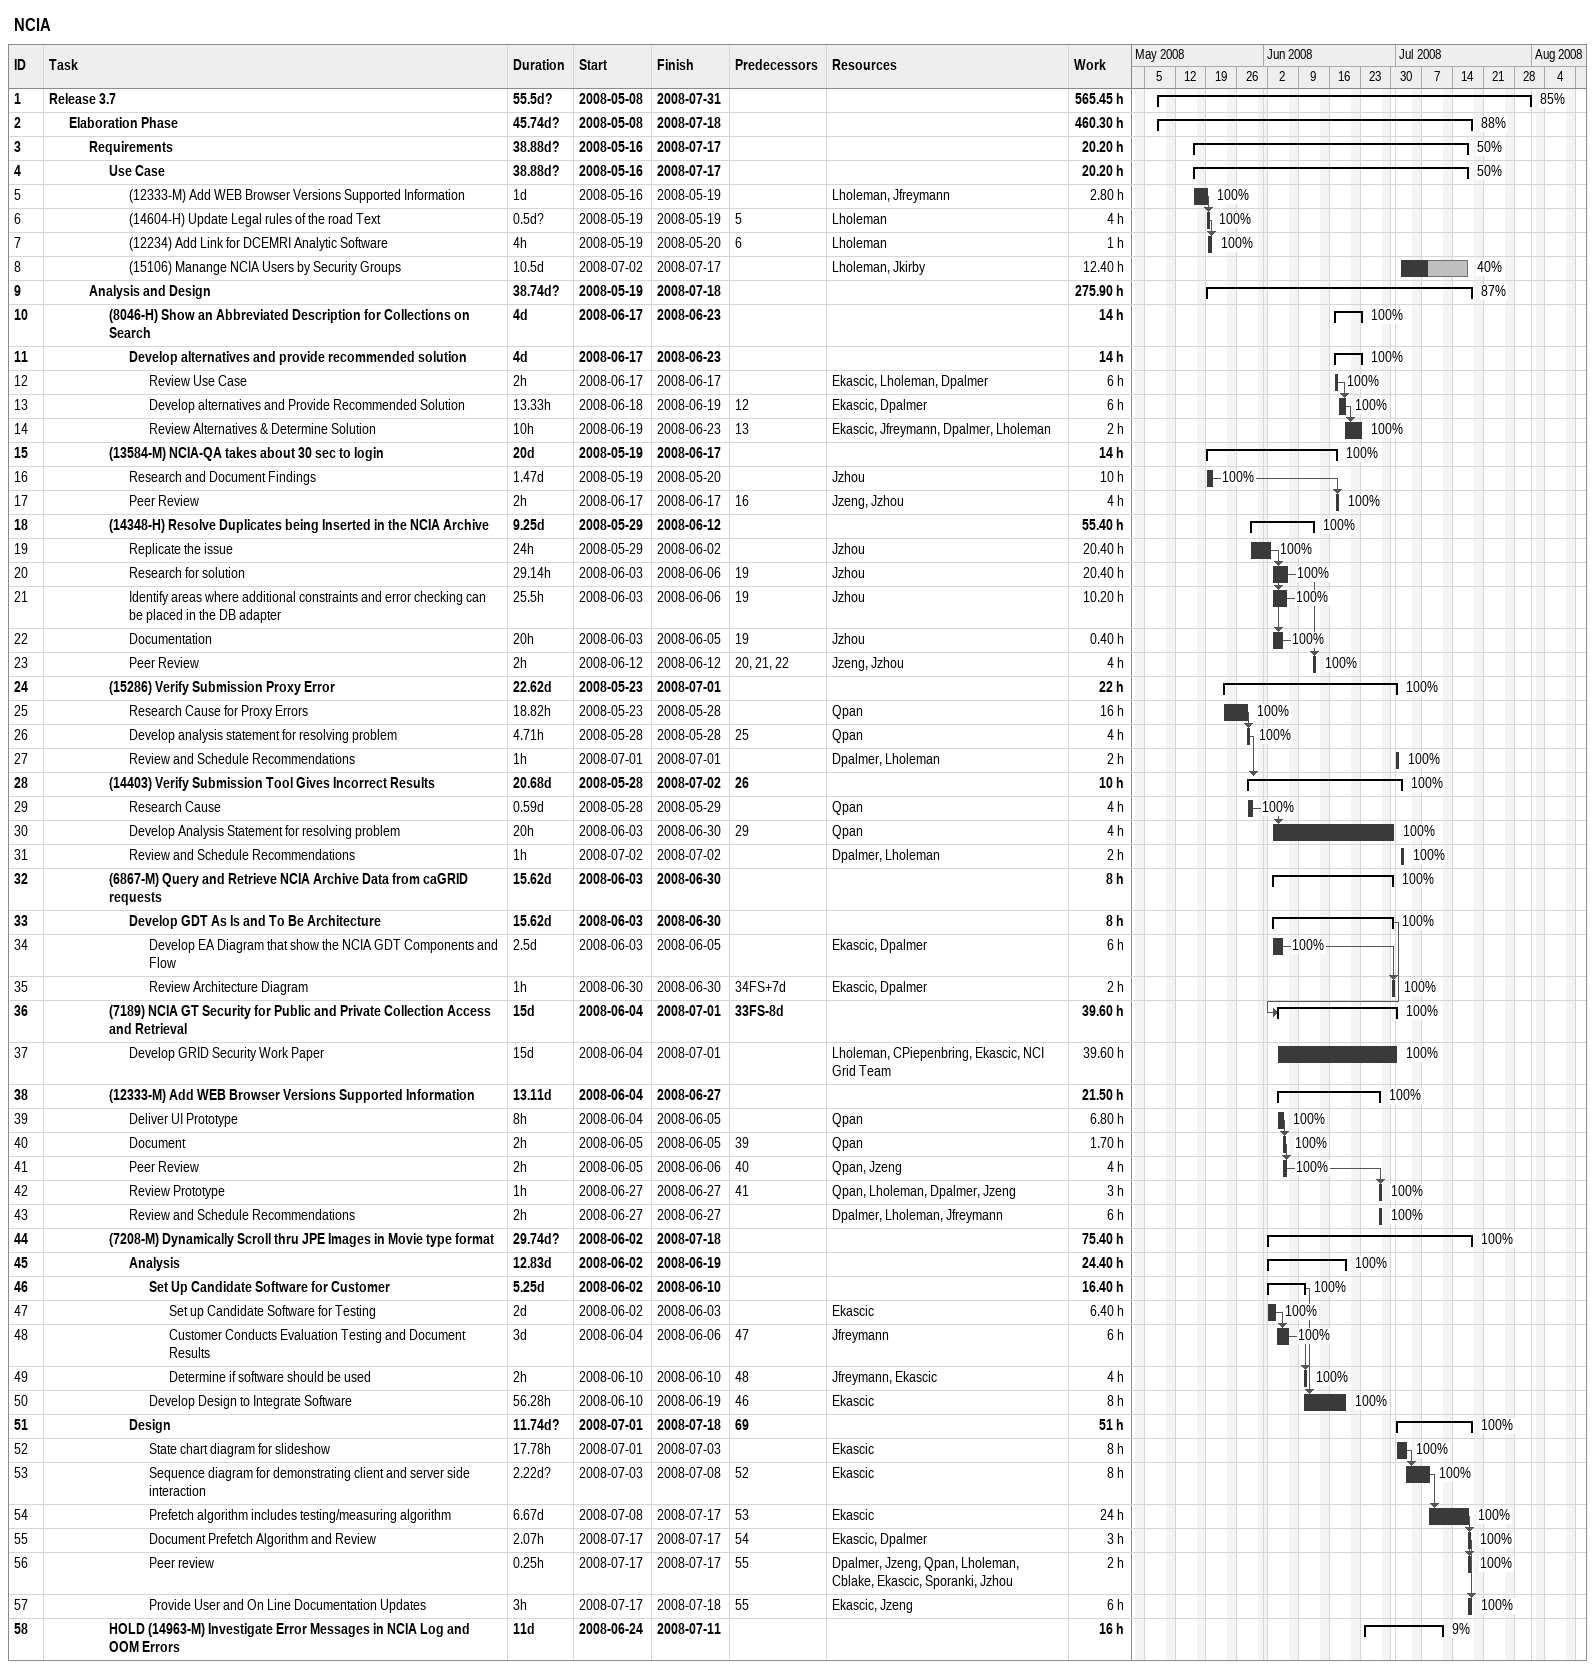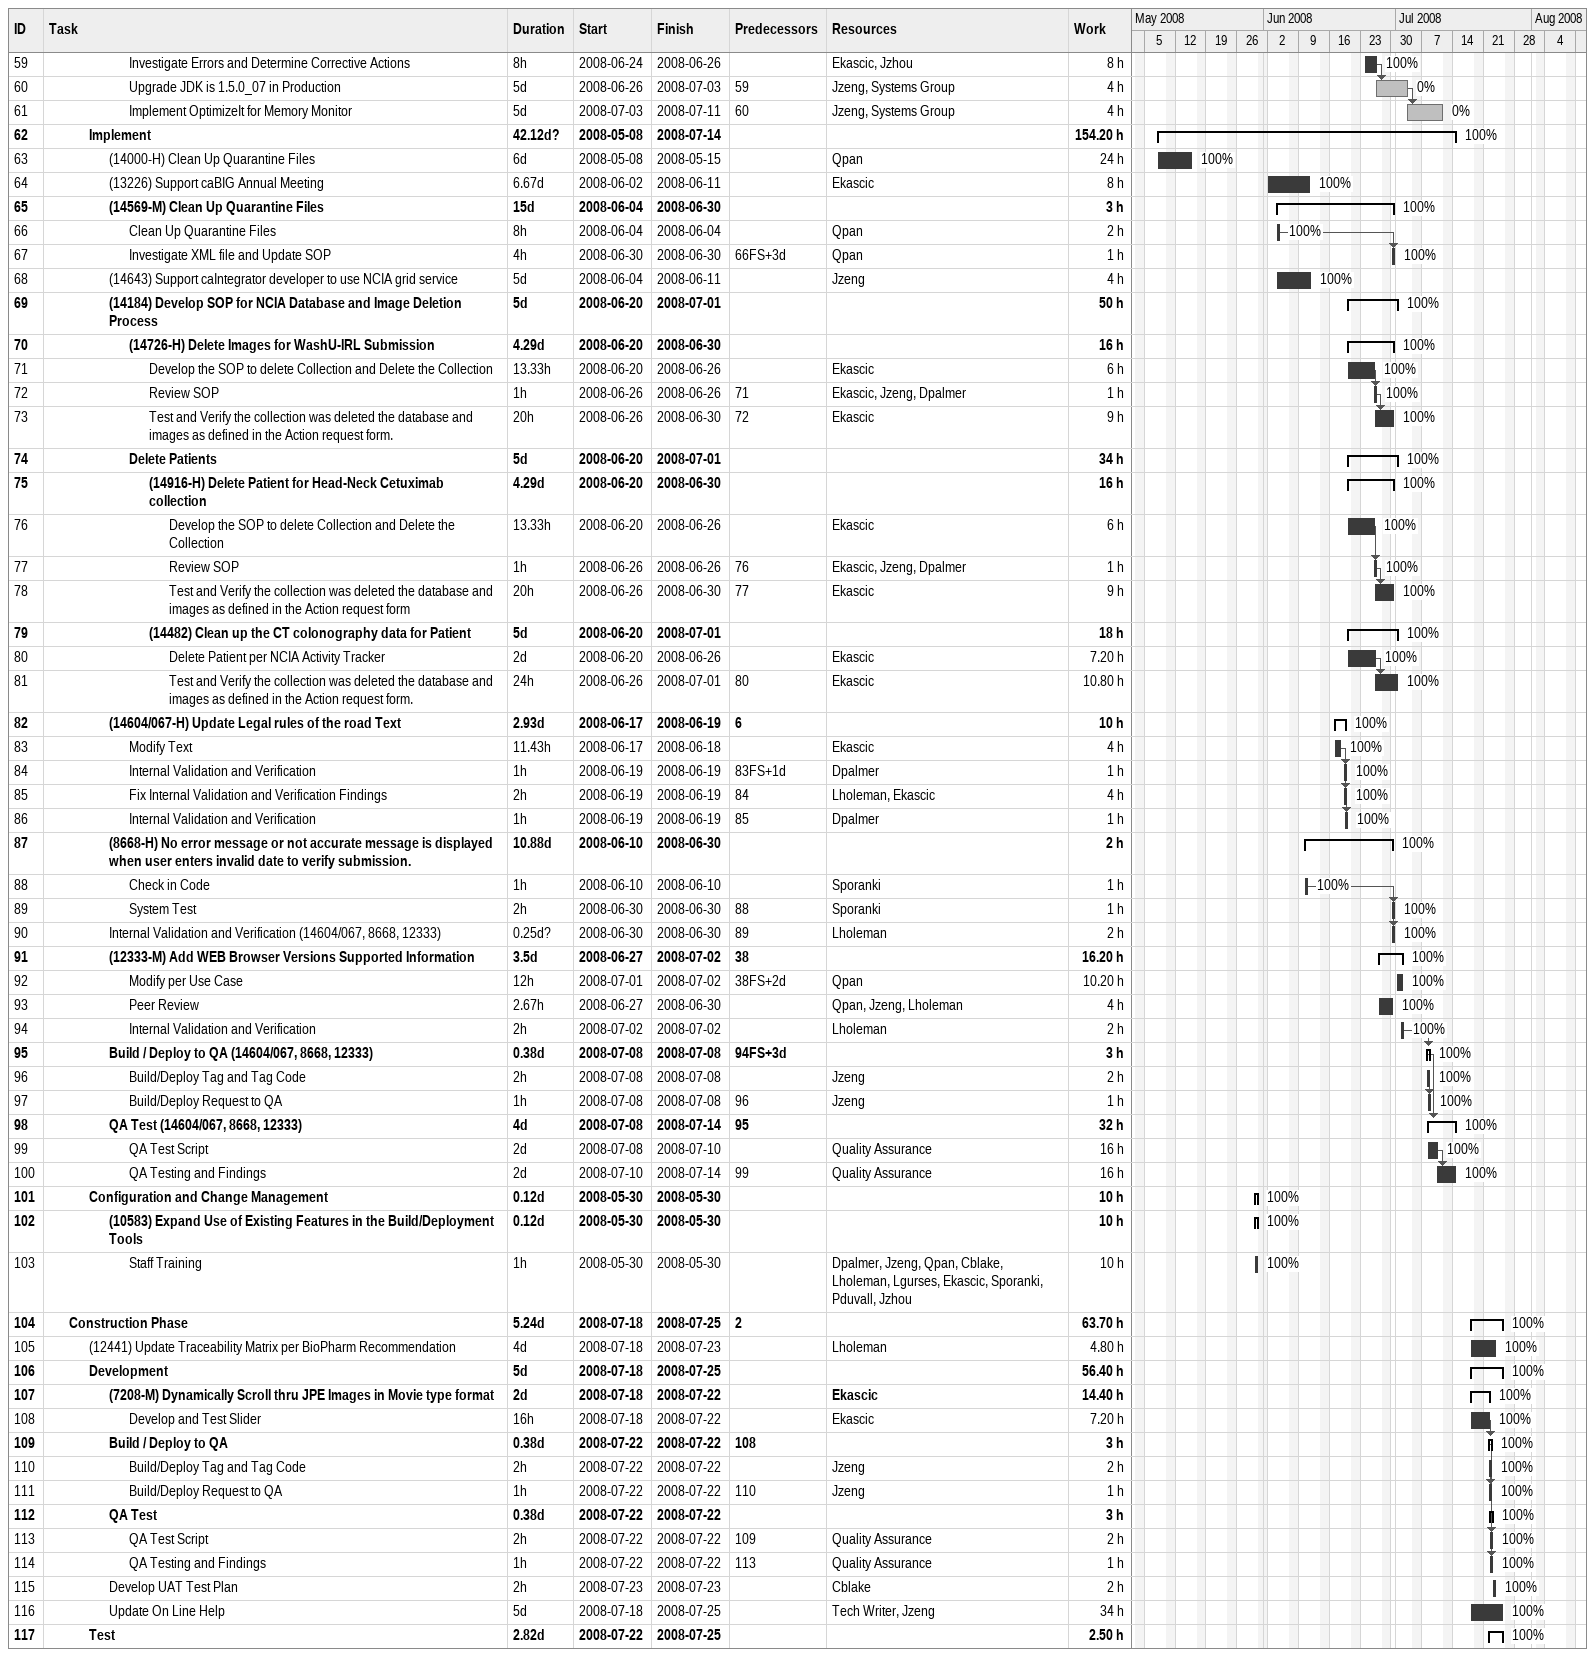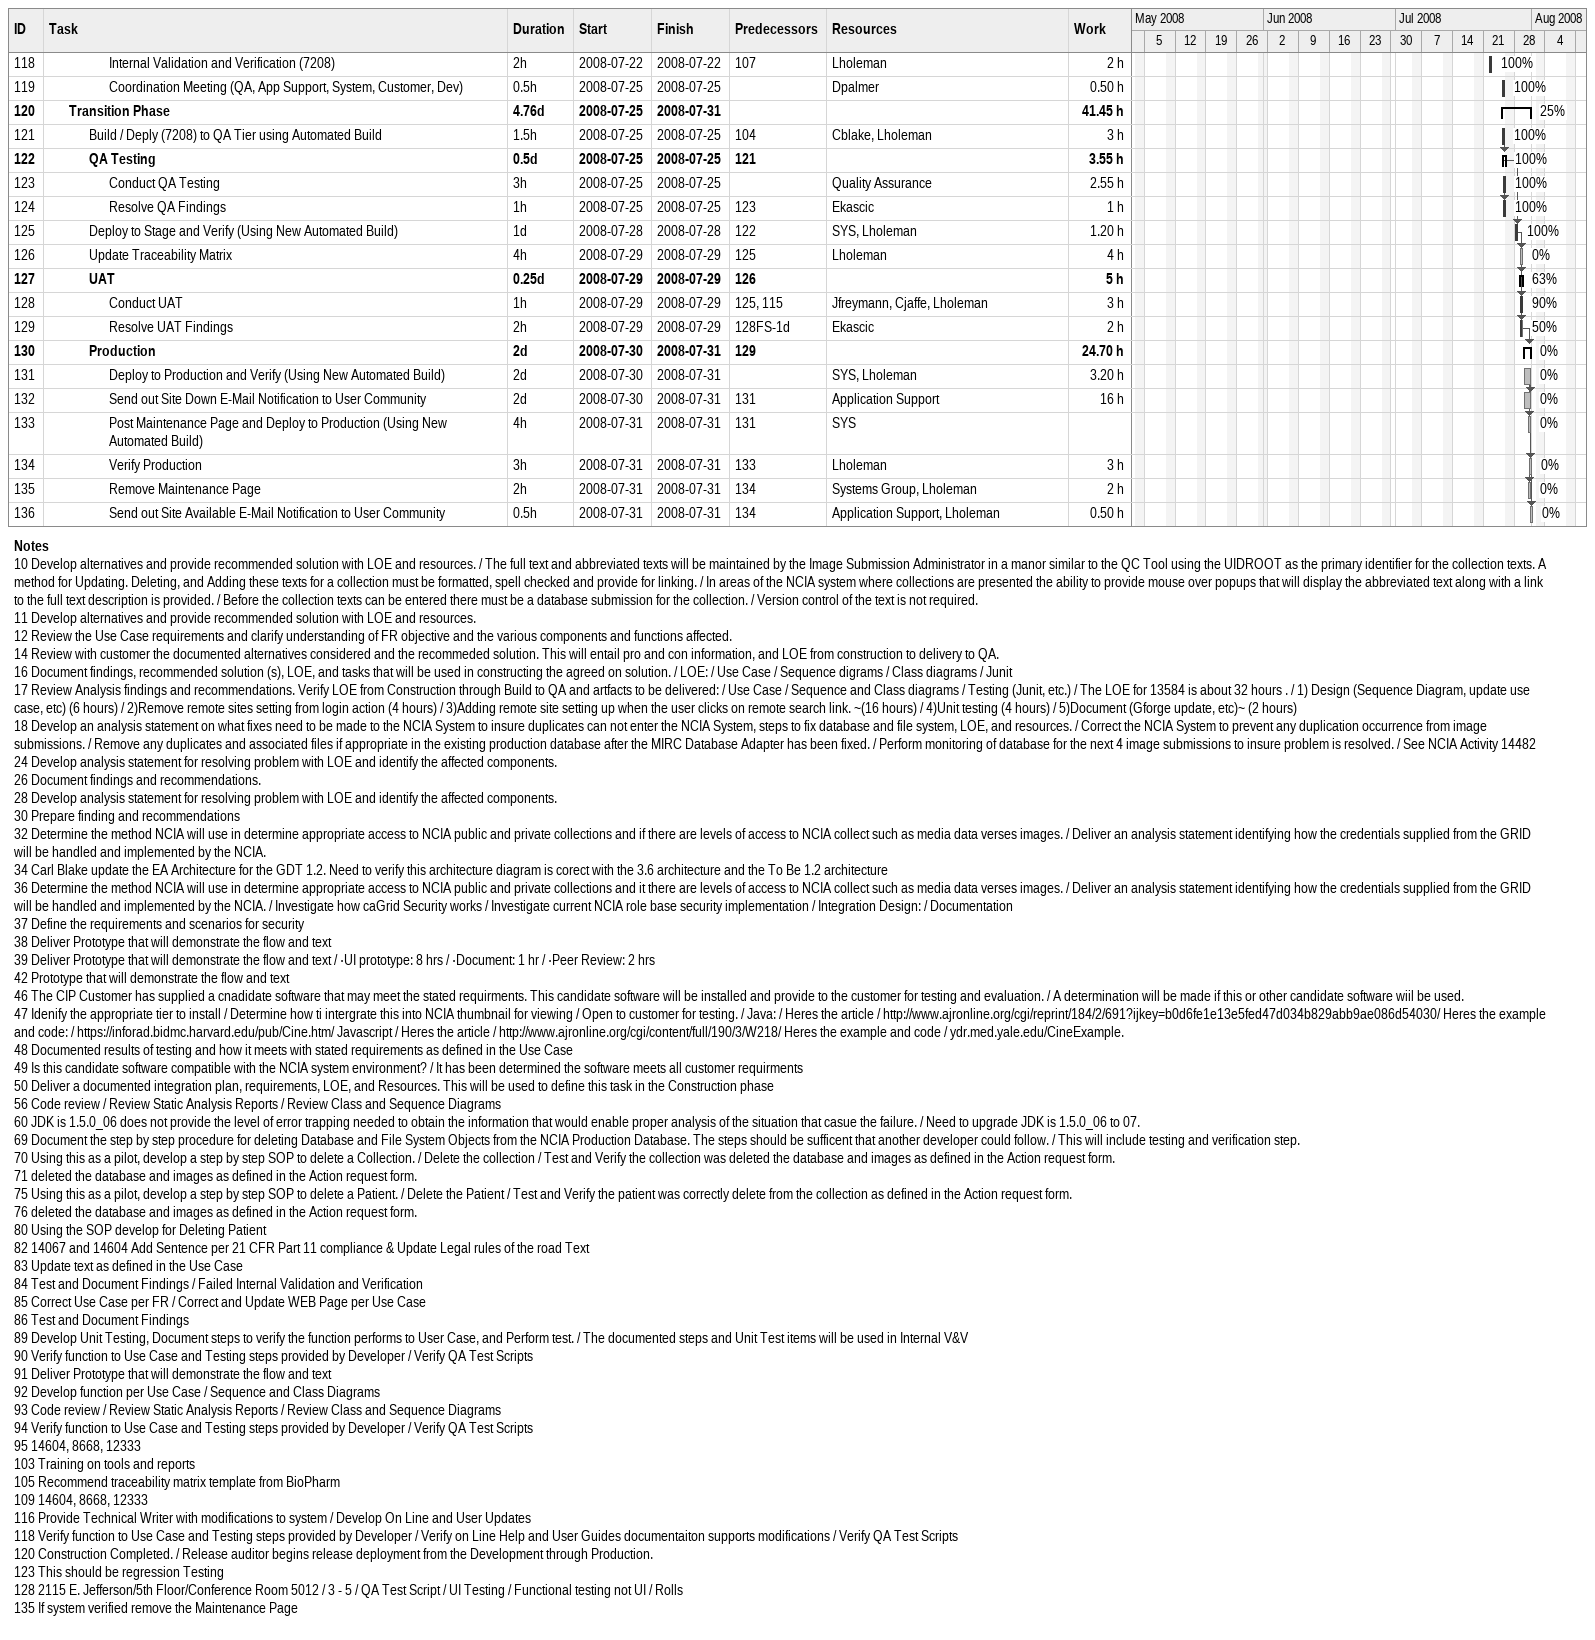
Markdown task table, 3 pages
NCIA

| ID | Level | Task | Duration | Start | Finish | Predecessors | Resources | % complete | Work (h) |
|---|---|---|---|---|---|---|---|---|---|
| 1 | 1 | **Release 3.7** | 55.5d? | 2008-05-08 | 2008-07-31 |  |  | 85 | 565.45 |
| 2 | 2 | **Elaboration Phase** | 45.74d? | 2008-05-08 | 2008-07-18 |  |  | 88 | 460.30 |
| 3 | 3 | **Requirements** | 38.88d? | 2008-05-16 | 2008-07-17 |  |  | 50 | 20.20 |
| 4 | 4 | **Use Case** | 38.88d? | 2008-05-16 | 2008-07-17 |  |  | 50 | 20.20 |
| 5 | 5 | (12333-M) Add WEB Browser Versions Supported Information | 1d | 2008-05-16 | 2008-05-19 |  | Lholeman, Jfreymann | 100 | 2.80 |
| 6 | 5 | (14604-H) Update Legal rules of the road Text | 0.5d? | 2008-05-19 | 2008-05-19 | 5 | Lholeman | 100 | 4 |
| 7 | 5 | (12234) Add Link for DCEMRI Analytic Software | 4h | 2008-05-19 | 2008-05-20 | 6 | Lholeman | 100 | 1 |
| 8 | 5 | (15106) Manange NCIA Users by Security Groups | 10.5d | 2008-07-02 | 2008-07-17 |  | Lholeman, Jkirby | 40 | 12.40 |
| 9 | 3 | **Analysis and Design** | 38.74d? | 2008-05-19 | 2008-07-18 |  |  | 87 | 275.90 |
| 10 | 4 | **(8046-H) Show an Abbreviated Description for Collections on Search** | 4d | 2008-06-17 | 2008-06-23 |  |  | 100 | 14 |
| 11 | 5 | **Develop alternatives and provide recommended solution** | 4d | 2008-06-17 | 2008-06-23 |  |  | 100 | 14 |
| 12 | 6 | Review Use Case | 2h | 2008-06-17 | 2008-06-17 |  | Ekascic, Lholeman, Dpalmer | 100 | 6 |
| 13 | 6 | Develop alternatives and Provide Recommended Solution | 13.33h | 2008-06-18 | 2008-06-19 | 12 | Ekascic, Dpalmer | 100 | 6 |
| 14 | 6 | Review Alternatives & Determine Solution | 10h | 2008-06-19 | 2008-06-23 | 13 | Ekascic, Jfreymann, Dpalmer, Lholeman | 100 | 2 |
| 15 | 4 | **(13584-M) NCIA-QA takes about 30 sec to login** | 20d | 2008-05-19 | 2008-06-17 |  |  | 100 | 14 |
| 16 | 5 | Research and Document Findings | 1.47d | 2008-05-19 | 2008-05-20 |  | Jzhou | 100 | 10 |
| 17 | 5 | Peer Review | 2h | 2008-06-17 | 2008-06-17 | 16 | Jzeng, Jzhou | 100 | 4 |
| 18 | 4 | **(14348-H) Resolve Duplicates being Inserted in the NCIA Archive** | 9.25d | 2008-05-29 | 2008-06-12 |  |  | 100 | 55.40 |
| 19 | 5 | Replicate the issue | 24h | 2008-05-29 | 2008-06-02 |  | Jzhou | 100 | 20.40 |
| 20 | 5 | Research for solution | 29.14h | 2008-06-03 | 2008-06-06 | 19 | Jzhou | 100 | 20.40 |
| 21 | 5 | Identify areas where additional constraints and error checking can be placed in the DB adapter | 25.5h | 2008-06-03 | 2008-06-06 | 19 | Jzhou | 100 | 10.20 |
| 22 | 5 | Documentation | 20h | 2008-06-03 | 2008-06-05 | 19 | Jzhou | 100 | 0.40 |
| 23 | 5 | Peer Review | 2h | 2008-06-12 | 2008-06-12 | 20, 21, 22 | Jzeng, Jzhou | 100 | 4 |
| 24 | 4 | **(15286) Verify Submission Proxy Error** | 22.62d | 2008-05-23 | 2008-07-01 |  |  | 100 | 22 |
| 25 | 5 | Research Cause for Proxy Errors | 18.82h | 2008-05-23 | 2008-05-28 |  | Qpan | 100 | 16 |
| 26 | 5 | Develop analysis statement for resolving problem | 4.71h | 2008-05-28 | 2008-05-28 | 25 | Qpan | 100 | 4 |
| 27 | 5 | Review and Schedule Recommendations | 1h | 2008-07-01 | 2008-07-01 |  | Dpalmer, Lholeman | 100 | 2 |
| 28 | 4 | **(14403) Verify Submission Tool Gives Incorrect Results** | 20.68d | 2008-05-28 | 2008-07-02 | 26 |  | 100 | 10 |
| 29 | 5 | Research Cause | 0.59d | 2008-05-28 | 2008-05-29 |  | Qpan | 100 | 4 |
| 30 | 5 | Develop Analysis Statement for resolving problem | 20h | 2008-06-03 | 2008-06-30 | 29 | Qpan | 100 | 4 |
| 31 | 5 | Review and Schedule Recommendations | 1h | 2008-07-02 | 2008-07-02 |  | Dpalmer, Lholeman | 100 | 2 |
| 32 | 4 | **(6867-M) Query and Retrieve NCIA Archive Data from caGRID requests** | 15.62d | 2008-06-03 | 2008-06-30 |  |  | 100 | 8 |
| 33 | 5 | **Develop GDT As Is and To Be Architecture** | 15.62d | 2008-06-03 | 2008-06-30 |  |  | 100 | 8 |
| 34 | 6 | Develop EA Diagram that show the NCIA GDT Components and Flow | 2.5d | 2008-06-03 | 2008-06-05 |  | Ekascic, Dpalmer | 100 | 6 |
| 35 | 6 | Review Architecture Diagram | 1h | 2008-06-30 | 2008-06-30 | 34FS+7d | Ekascic, Dpalmer | 100 | 2 |
| 36 | 4 | **(7189) NCIA GT Security for Public and Private Collection Access and Retrieval** | 15d | 2008-06-04 | 2008-07-01 | 33FS-8d |  | 100 | 39.60 |
| 37 | 5 | Develop GRID Security Work Paper | 15d | 2008-06-04 | 2008-07-01 |  | Lholeman, CPiepenbring, Ekascic, NCI Grid Team | 100 | 39.60 |
| 38 | 4 | **(12333-M) Add WEB Browser Versions Supported Information** | 13.11d | 2008-06-04 | 2008-06-27 |  |  | 100 | 21.50 |
| 39 | 5 | Deliver UI Prototype | 8h | 2008-06-04 | 2008-06-05 |  | Qpan | 100 | 6.80 |
| 40 | 5 | Document | 2h | 2008-06-05 | 2008-06-05 | 39 | Qpan | 100 | 1.70 |
| 41 | 5 | Peer Review | 2h | 2008-06-05 | 2008-06-06 | 40 | Qpan, Jzeng | 100 | 4 |
| 42 | 5 | Review Prototype | 1h | 2008-06-27 | 2008-06-27 | 41 | Qpan, Lholeman, Dpalmer, Jzeng | 100 | 3 |
| 43 | 5 | Review and Schedule Recommendations | 2h | 2008-06-27 | 2008-06-27 |  | Dpalmer, Lholeman, Jfreymann | 100 | 6 |
| 44 | 4 | **(7208-M) Dynamically Scroll thru JPE Images in Movie type format** | 29.74d? | 2008-06-02 | 2008-07-18 |  |  | 100 | 75.40 |
| 45 | 5 | **Analysis** | 12.83d | 2008-06-02 | 2008-06-19 |  |  | 100 | 24.40 |
| 46 | 6 | **Set Up Candidate Software for Customer** | 5.25d | 2008-06-02 | 2008-06-10 |  |  | 100 | 16.40 |
| 47 | 7 | Set up Candidate Software for Testing | 2d | 2008-06-02 | 2008-06-03 |  | Ekascic | 100 | 6.40 |
| 48 | 7 | Customer Conducts Evaluation Testing and Document Results | 3d | 2008-06-04 | 2008-06-06 | 47 | Jfreymann | 100 | 6 |
| 49 | 7 | Determine if software should be used | 2h | 2008-06-10 | 2008-06-10 | 48 | Jfreymann, Ekascic | 100 | 4 |
| 50 | 6 | Develop Design to Integrate Software | 56.28h | 2008-06-10 | 2008-06-19 | 46 | Ekascic | 100 | 8 |
| 51 | 5 | **Design** | 11.74d? | 2008-07-01 | 2008-07-18 | 69 |  | 100 | 51 |
| 52 | 6 | State chart diagram for slideshow | 17.78h | 2008-07-01 | 2008-07-03 |  | Ekascic | 100 | 8 |
| 53 | 6 | Sequence diagram for demonstrating client and server side interaction | 2.22d? | 2008-07-03 | 2008-07-08 | 52 | Ekascic | 100 | 8 |
| 54 | 6 | Prefetch algorithm includes testing/measuring algorithm | 6.67d | 2008-07-08 | 2008-07-17 | 53 | Ekascic | 100 | 24 |
| 55 | 6 | Document Prefetch Algorithm and Review | 2.07h | 2008-07-17 | 2008-07-17 | 54 | Ekascic, Dpalmer | 100 | 3 |
| 56 | 6 | Peer review | 0.25h | 2008-07-17 | 2008-07-17 | 55 | Dpalmer, Jzeng, Qpan, Lholeman, Cblake, Ekascic, Sporanki, Jzhou | 100 | 2 |
| 57 | 6 | Provide User and On Line Documentation Updates | 3h | 2008-07-17 | 2008-07-18 | 55 | Ekascic, Jzeng | 100 | 6 |
| 58 | 4 | **HOLD (14963-M) Investigate Error Messages in NCIA Log and OOM Errors** | 11d | 2008-06-24 | 2008-07-11 |  |  | 9 | 16 |
| 59 | 5 | Investigate Errors and Determine Corrective Actions | 8h | 2008-06-24 | 2008-06-26 |  | Ekascic, Jzhou | 100 | 8 |
| 60 | 5 | Upgrade JDK is 1.5.0_07 in Production | 5d | 2008-06-26 | 2008-07-03 | 59 | Jzeng, Systems Group | 0 | 4 |
| 61 | 5 | Implement OptimizeIt for Memory Monitor | 5d | 2008-07-03 | 2008-07-11 | 60 | Jzeng, Systems Group | 0 | 4 |
| 62 | 3 | **Implement** | 42.12d? | 2008-05-08 | 2008-07-14 |  |  | 100 | 154.20 |
| 63 | 4 | (14000-H) Clean Up Quarantine Files | 6d | 2008-05-08 | 2008-05-15 |  | Qpan | 100 | 24 |
| 64 | 4 | (13226) Support caBIG Annual Meeting | 6.67d | 2008-06-02 | 2008-06-11 |  | Ekascic | 100 | 8 |
| 65 | 4 | **(14569-M) Clean Up Quarantine Files** | 15d | 2008-06-04 | 2008-06-30 |  |  | 100 | 3 |
| 66 | 5 | Clean Up Quarantine Files | 8h | 2008-06-04 | 2008-06-04 |  | Qpan | 100 | 2 |
| 67 | 5 | Investigate XML file and Update SOP | 4h | 2008-06-30 | 2008-06-30 | 66FS+3d | Qpan | 100 | 1 |
| 68 | 4 | (14643) Support caIntegrator developer to use NCIA grid service | 5d | 2008-06-04 | 2008-06-11 |  | Jzeng | 100 | 4 |
| 69 | 4 | **(14184) Develop SOP for NCIA Database and Image Deletion Process** | 5d | 2008-06-20 | 2008-07-01 |  |  | 100 | 50 |
| 70 | 5 | **(14726-H) Delete Images for WashU-IRL Submission** | 4.29d | 2008-06-20 | 2008-06-30 |  |  | 100 | 16 |
| 71 | 6 | Develop the SOP to delete Collection and Delete the Collection | 13.33h | 2008-06-20 | 2008-06-26 |  | Ekascic | 100 | 6 |
| 72 | 6 | Review SOP | 1h | 2008-06-26 | 2008-06-26 | 71 | Ekascic, Jzeng, Dpalmer | 100 | 1 |
| 73 | 6 | Test and Verify the collection was deleted the database and images as defined in the Action request form. | 20h | 2008-06-26 | 2008-06-30 | 72 | Ekascic | 100 | 9 |
| 74 | 5 | **Delete Patients** | 5d | 2008-06-20 | 2008-07-01 |  |  | 100 | 34 |
| 75 | 6 | **(14916-H) Delete Patient for Head-Neck Cetuximab collection** | 4.29d | 2008-06-20 | 2008-06-30 |  |  | 100 | 16 |
| 76 | 7 | Develop the SOP to delete Collection and Delete the Collection | 13.33h | 2008-06-20 | 2008-06-26 |  | Ekascic | 100 | 6 |
| 77 | 7 | Review SOP | 1h | 2008-06-26 | 2008-06-26 | 76 | Ekascic, Jzeng, Dpalmer | 100 | 1 |
| 78 | 7 | Test and Verify the collection was deleted the database and images as defined in the Action request form | 20h | 2008-06-26 | 2008-06-30 | 77 | Ekascic | 100 | 9 |
| 79 | 6 | **(14482) Clean up the CT colonography data for Patient** | 5d | 2008-06-20 | 2008-07-01 |  |  | 100 | 18 |
| 80 | 7 | Delete Patient per NCIA Activity Tracker | 2d | 2008-06-20 | 2008-06-26 |  | Ekascic | 100 | 7.20 |
| 81 | 7 | Test and Verify the collection was deleted the database and images as defined in the Action request form. | 24h | 2008-06-26 | 2008-07-01 | 80 | Ekascic | 100 | 10.80 |
| 82 | 4 | **(14604/067-H) Update Legal rules of the road Text** | 2.93d | 2008-06-17 | 2008-06-19 | 6 |  | 100 | 10 |
| 83 | 5 | Modify Text | 11.43h | 2008-06-17 | 2008-06-18 |  | Ekascic | 100 | 4 |
| 84 | 5 | Internal Validation and Verification | 1h | 2008-06-19 | 2008-06-19 | 83FS+1d | Dpalmer | 100 | 1 |
| 85 | 5 | Fix Internal Validation and Verification Findings | 2h | 2008-06-19 | 2008-06-19 | 84 | Lholeman, Ekascic | 100 | 4 |
| 86 | 5 | Internal Validation and Verification | 1h | 2008-06-19 | 2008-06-19 | 85 | Dpalmer | 100 | 1 |
| 87 | 4 | **(8668-H) No error message or not accurate message is displayed when user enters invalid date to verify submission.** | 10.88d | 2008-06-10 | 2008-06-30 |  |  | 100 | 2 |
| 88 | 5 | Check in Code | 1h | 2008-06-10 | 2008-06-10 |  | Sporanki | 100 | 1 |
| 89 | 5 | System Test | 2h | 2008-06-30 | 2008-06-30 | 88 | Sporanki | 100 | 1 |
| 90 | 4 | Internal Validation and Verification (14604/067, 8668, 12333) | 0.25d? | 2008-06-30 | 2008-06-30 | 89 | Lholeman | 100 | 2 |
| 91 | 4 | **(12333-M) Add WEB Browser Versions Supported Information** | 3.5d | 2008-06-27 | 2008-07-02 | 38 |  | 100 | 16.20 |
| 92 | 5 | Modify per Use Case | 12h | 2008-07-01 | 2008-07-02 | 38FS+2d | Qpan | 100 | 10.20 |
| 93 | 5 | Peer Review | 2.67h | 2008-06-27 | 2008-06-30 |  | Qpan, Jzeng, Lholeman | 100 | 4 |
| 94 | 5 | Internal Validation and Verification | 2h | 2008-07-02 | 2008-07-02 |  | Lholeman | 100 | 2 |
| 95 | 4 | **Build / Deploy to QA (14604/067, 8668, 12333)** | 0.38d | 2008-07-08 | 2008-07-08 | 94FS+3d |  | 100 | 3 |
| 96 | 5 | Build/Deploy Tag and Tag Code | 2h | 2008-07-08 | 2008-07-08 |  | Jzeng | 100 | 2 |
| 97 | 5 | Build/Deploy Request to QA | 1h | 2008-07-08 | 2008-07-08 | 96 | Jzeng | 100 | 1 |
| 98 | 4 | **QA Test (14604/067, 8668, 12333)** | 4d | 2008-07-08 | 2008-07-14 | 95 |  | 100 | 32 |
| 99 | 5 | QA Test Script | 2d | 2008-07-08 | 2008-07-10 |  | Quality Assurance | 100 | 16 |
| 100 | 5 | QA Testing and Findings | 2d | 2008-07-10 | 2008-07-14 | 99 | Quality Assurance | 100 | 16 |
| 101 | 3 | **Configuration and Change Management** | 0.12d | 2008-05-30 | 2008-05-30 |  |  | 100 | 10 |
| 102 | 4 | **(10583) Expand Use of Existing Features in the Build/Deployment Tools** | 0.12d | 2008-05-30 | 2008-05-30 |  |  | 100 | 10 |
| 103 | 5 | Staff Training | 1h | 2008-05-30 | 2008-05-30 |  | Dpalmer, Jzeng, Qpan, Cblake, Lholeman, Lgurses, Ekascic, Sporanki, Pduvall, Jzhou | 100 | 10 |
| 104 | 2 | **Construction Phase** | 5.24d | 2008-07-18 | 2008-07-25 | 2 |  | 100 | 63.70 |
| 105 | 3 | (12441) Update Traceability Matrix per BioPharm Recommendation | 4d | 2008-07-18 | 2008-07-23 |  | Lholeman | 100 | 4.80 |
| 106 | 3 | **Development** | 5d | 2008-07-18 | 2008-07-25 |  |  | 100 | 56.40 |
| 107 | 4 | **(7208-M) Dynamically Scroll thru JPE Images in Movie type format** | 2d | 2008-07-18 | 2008-07-22 |  | Ekascic | 100 | 14.40 |
| 108 | 5 | Develop and Test Slider | 16h | 2008-07-18 | 2008-07-22 |  | Ekascic | 100 | 7.20 |
| 109 | 4 | **Build / Deploy to QA** | 0.38d | 2008-07-22 | 2008-07-22 | 108 |  | 100 | 3 |
| 110 | 5 | Build/Deploy Tag and Tag Code | 2h | 2008-07-22 | 2008-07-22 |  | Jzeng | 100 | 2 |
| 111 | 5 | Build/Deploy Request to QA | 1h | 2008-07-22 | 2008-07-22 | 110 | Jzeng | 100 | 1 |
| 112 | 4 | **QA Test** | 0.38d | 2008-07-22 | 2008-07-22 |  |  | 100 | 3 |
| 113 | 5 | QA Test Script | 2h | 2008-07-22 | 2008-07-22 | 109 | Quality Assurance | 100 | 2 |
| 114 | 5 | QA Testing and Findings | 1h | 2008-07-22 | 2008-07-22 | 113 | Quality Assurance | 100 | 1 |
| 115 | 4 | Develop UAT Test Plan | 2h | 2008-07-23 | 2008-07-23 |  | Cblake | 100 | 2 |
| 116 | 4 | Update On Line Help | 5d | 2008-07-18 | 2008-07-25 |  | Tech Writer, Jzeng | 100 | 34 |
| 117 | 3 | **Test** | 2.82d | 2008-07-22 | 2008-07-25 |  |  | 100 | 2.50 |
| 118 | 4 | Internal Validation and Verification (7208) | 2h | 2008-07-22 | 2008-07-22 | 107 | Lholeman | 100 | 2 |
| 119 | 4 | Coordination Meeting (QA, App Support, System, Customer, Dev) | 0.5h | 2008-07-25 | 2008-07-25 |  | Dpalmer | 100 | 0.50 |
| 120 | 2 | **Transition Phase** | 4.76d | 2008-07-25 | 2008-07-31 |  |  | 25 | 41.45 |
| 121 | 3 | Build / Deply (7208) to QA Tier using Automated Build | 1.5h | 2008-07-25 | 2008-07-25 | 104 | Cblake, Lholeman | 100 | 3 |
| 122 | 3 | **QA Testing** | 0.5d | 2008-07-25 | 2008-07-25 | 121 |  | 100 | 3.55 |
| 123 | 4 | Conduct QA Testing | 3h | 2008-07-25 | 2008-07-25 |  | Quality Assurance | 100 | 2.55 |
| 124 | 4 | Resolve QA Findings | 1h | 2008-07-25 | 2008-07-25 | 123 | Ekascic | 100 | 1 |
| 125 | 3 | Deploy to Stage and Verify (Using New Automated Build) | 1d | 2008-07-28 | 2008-07-28 | 122 | SYS, Lholeman | 100 | 1.20 |
| 126 | 3 | Update Traceability Matrix | 4h | 2008-07-29 | 2008-07-29 | 125 | Lholeman | 0 | 4 |
| 127 | 3 | **UAT** | 0.25d | 2008-07-29 | 2008-07-29 | 126 |  | 63 | 5 |
| 128 | 4 | Conduct UAT | 1h | 2008-07-29 | 2008-07-29 | 125, 115 | Jfreymann, Cjaffe, Lholeman | 90 | 3 |
| 129 | 4 | Resolve UAT Findings | 2h | 2008-07-29 | 2008-07-29 | 128FS-1d | Ekascic | 50 | 2 |
| 130 | 3 | **Production** | 2d | 2008-07-30 | 2008-07-31 | 129 |  | 0 | 24.70 |
| 131 | 4 | Deploy to Production and Verify (Using New Automated Build) | 2d | 2008-07-30 | 2008-07-31 |  | SYS, Lholeman | 0 | 3.20 |
| 132 | 4 | Send out Site Down E-Mail Notification to User Community | 2d | 2008-07-30 | 2008-07-31 | 131 | Application Support | 0 | 16 |
| 133 | 4 | Post Maintenance Page and Deploy to Production (Using New Automated Build) | 4h | 2008-07-31 | 2008-07-31 | 131 | SYS | 0 |  |
| 134 | 4 | Verify Production | 3h | 2008-07-31 | 2008-07-31 | 133 | Lholeman | 0 | 3 |
| 135 | 4 | Remove Maintenance Page | 2h | 2008-07-31 | 2008-07-31 | 134 | Systems Group, Lholeman | 0 | 2 |
| 136 | 4 | Send out Site Available E-Mail Notification to User Community | 0.5h | 2008-07-31 | 2008-07-31 | 134 | Application Support, Lholeman | 0 | 0.50 |

Notes
- 10: Develop alternatives and provide recommended solution with LOE and resources. / The full text and abbreviated texts will be maintained by the Image Submission Administrator in a manor similar to the QC Tool using the UIDROOT as the primary identifier for the collection texts. A method for Updating. Deleting, and Adding these texts for a collection must be formatted, spell checked and provide for linking. / In areas of the NCIA system where collections are presented the ability to provide mouse over popups that will display the abbreviated text along with a link to the full text description is provided. / Before the collection texts can be entered there must be a database submission for the collection. / Version control of the text is not required.
- 11: Develop alternatives and provide recommended solution with LOE and resources.
- 12: Review the Use Case requirements and clarify understanding of FR objective and the various components and functions affected.
- 14: Review with customer the documented alternatives considered and the recommeded solution. This will entail pro and con information, and LOE from construction to delivery to QA.
- 16: Document findings, recommended solution (s), LOE, and tasks that will be used in constructing the agreed on solution. / LOE: / Use Case / Sequence digrams / Class diagrams / Junit
- 17: Review Analysis findings and recommendations. Verify LOE from Construction through Build to QA and artfacts to be delivered: / Use Case / Sequence and Class diagrams / Testing (Junit, etc.) / The LOE for 13584 is about 32 hours . / 1) Design (Sequence Diagram, update use case, etc) (6 hours) / 2)Remove remote sites setting from login action (4 hours) / 3)Adding remote site setting up when the user clicks on remote search link. ~(16 hours) / 4)Unit testing (4 hours) / 5)Document (Gforge update, etc)~ (2 hours)
- 18: Develop an analysis statement on what fixes need to be made to the NCIA System to insure duplicates can not enter the NCIA System, steps to fix database and file system, LOE, and resources. / Correct the NCIA System to prevent any duplication occurrence from image submissions. / Remove any duplicates and associated files if appropriate in the existing production database after the MIRC Database Adapter has been fixed. / Perform monitoring of database for the next 4 image submissions to insure problem is resolved. / See NCIA Activity 14482
- 24: Develop analysis statement for resolving problem with LOE and identify the affected components.
- 26: Document findings and recommendations.
- 28: Develop analysis statement for resolving problem with LOE and identify the affected components.
- 30: Prepare finding and recommendations
- 32: Determine the method NCIA will use in determine appropriate access to NCIA public and private collections and if there are levels of access to NCIA collect such as media data verses images. / Deliver an analysis statement identifying how the credentials supplied from the GRID will be handled and implemented by the NCIA.
- 34: Carl Blake update the EA Architecture for the GDT 1.2. Need to verify this architecture diagram is corect with the 3.6 architecture and the To Be 1.2 architecture
- 36: Determine the method NCIA will use in determine appropriate access to NCIA public and private collections and it there are levels of access to NCIA collect such as media data verses images. / Deliver an analysis statement identifying how the credentials supplied from the GRID will be handled and implemented by the NCIA. / Investigate how caGrid Security works / Investigate current NCIA role base security implementation / Integration Design: / Documentation
- 37: Define the requirements and scenarios for security
- 38: Deliver Prototype that will demonstrate the flow and text
- 39: Deliver Prototype that will demonstrate the flow and text / ·UI prototype: 8 hrs / ·Document: 1 hr / ·Peer Review: 2 hrs
- 42: Prototype that will demonstrate the flow and text
- 46: The CIP Customer has supplied a cnadidate software that may meet the stated requirments. This candidate software will be installed and provide to the customer for testing and evaluation. / A determination will be made if this or other candidate software wiil be used.
- 47: Idenify the appropriate tier to install / Determine how ti intergrate this into NCIA thumbnail for viewing / Open to customer for testing. / Java: / Heres the article / http://www.ajronline.org/cgi/reprint/184/2/691?ijkey=b0d6fe1e13e5fed47d034b829abb9ae086d54030/ Heres the example and code: / https://inforad.bidmc.harvard.edu/pub/Cine.htm/ Javascript / Heres the article / http://www.ajronline.org/cgi/content/full/190/3/W218/ Heres the example and code / ydr.med.yale.edu/CineExample.
- 48: Documented results of testing and how it meets with stated requirements as defined in the Use Case
- 49: Is this candidate software compatible with the NCIA system environment? / It has been determined the software meets all customer requirments
- 50: Deliver a documented integration plan, requirements, LOE, and Resources. This will be used to define this task in the Construction phase
- 56: Code review / Review Static Analysis Reports / Review Class and Sequence Diagrams
- 60: JDK is 1.5.0_06 does not provide the level of error trapping needed to obtain the information that would enable proper analysis of the situation that casue the failure. / Need to upgrade JDK is 1.5.0_06 to 07.
- 69: Document the step by step procedure for deleting Database and File System Objects from the NCIA Production Database. The steps should be sufficent that another developer could follow. / This will include testing and verification step.
- 70: Using this as a pilot, develop a step by step SOP to delete a Collection. / Delete the collection / Test and Verify the collection was deleted the database and images as defined in the Action request form.
- 71: deleted the database and images as defined in the Action request form.
- 75: Using this as a pilot, develop a step by step SOP to delete a Patient. / Delete the Patient / Test and Verify the patient was correctly delete from the collection as defined in the Action request form.
- 76: deleted the database and images as defined in the Action request form.
- 80: Using the SOP develop for Deleting Patient
- 82: 14067 and 14604 Add Sentence per 21 CFR Part 11 compliance & Update Legal rules of the road Text
- 83: Update text as defined in the Use Case
- 84: Test and Document Findings / Failed Internal Validation and Verification
- 85: Correct Use Case per FR / Correct and Update WEB Page per Use Case
- 86: Test and Document Findings
- 89: Develop Unit Testing, Document steps to verify the function performs to User Case, and Perform test. / The documented steps and Unit Test items will be used in Internal V&V
- 90: Verify function to Use Case and Testing steps provided by Developer / Verify QA Test Scripts
- 91: Deliver Prototype that will demonstrate the flow and text
- 92: Develop function per Use Case / Sequence and Class Diagrams
- 93: Code review / Review Static Analysis Reports / Review Class and Sequence Diagrams
- 94: Verify function to Use Case and Testing steps provided by Developer / Verify QA Test Scripts
- 95: 14604, 8668, 12333
- 103: Training on tools and reports
- 105: Recommend traceability matrix template from BioPharm
- 109: 14604, 8668, 12333
- 116: Provide Technical Writer with modifications to system / Develop On Line and User Updates
- 118: Verify function to Use Case and Testing steps provided by Developer / Verify on Line Help and User Guides documentaiton supports modifications / Verify QA Test Scripts
- 120: Construction Completed. / Release auditor begins release deployment from the Development through Production.
- 123: This should be regression Testing
- 128: 2115 E. Jefferson/5th Floor/Conference Room 5012 / 3 - 5 / QA Test Script / UI Testing / Functional testing not UI / Rolls
- 135: If system verified remove the Maintenance Page
